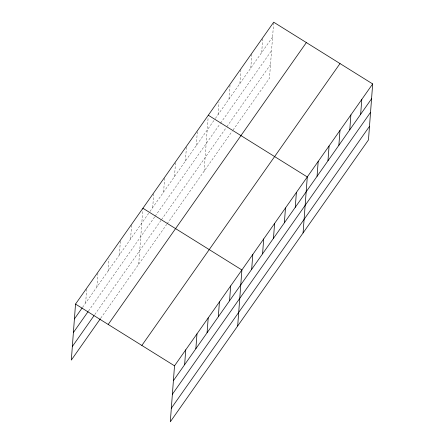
<?xml version="1.0" encoding="UTF-8"?>
<svg xmlns="http://www.w3.org/2000/svg" width="444" height="444" viewBox="0 0 444 444"><rect width="100%" height="100%" fill="white"/><g stroke="black" fill="none" stroke-linecap="round" stroke-linejoin="round"><path stroke-width="0.33" stroke-dasharray="2.22 1.67" d="M85.642 302.969L86.758 288.112M96.87 286.996L97.991 272.139M108.103 271.023L109.013 258.869M119.331 255.045L120.396 240.864M130.558 239.072L131.674 224.22M138.695 264.23L142.907 208.247M152.686 207.598L153.752 193.418M163.586 192.091L164.652 177.911M174.486 176.59L175.602 161.733M185.387 161.083L186.452 146.903M196.281 145.582L197.347 131.402M204.09 171.212L208.097 117.921M218.082 114.574L218.992 102.42M228.982 99.068L230.048 84.893M239.877 83.566L240.942 69.386M250.777 68.065L251.842 53.885M261.677 52.559L262.743 38.378M273.643 22.877L269.48 78.188L232.506 130.791M82.545 307.376L149.573 212.027M149.961 211.472L214.968 119.003M215.357 118.448L272.577 37.057M88.495 311.033L154.778 216.739M155.172 216.189L220.174 123.715M220.563 123.166L271.556 50.627M94.8 314.552L161.122 220.207M161.516 219.652L226.129 127.739M226.906 126.629L270.501 64.613M100.749 318.209L166.722 224.364M167.111 223.809L232.112 131.341"/><path stroke-width="0.67" d="M372.677 83.927L174.52 365.812L170.307 421.8L368.47 139.916L372.677 83.927L273.693 22.2L75.53 304.084L71.323 360.073L100.361 318.764M184.632 364.696L185.747 349.839M195.859 348.723L196.975 333.866M207.087 332.745L208.203 317.893M218.315 316.772L219.436 301.92M229.548 300.799L230.664 285.947M237.684 325.957L241.891 269.969L142.907 208.247M251.676 269.325L252.791 254.468M262.576 253.818L263.692 238.966M273.471 238.317L274.592 223.46M284.371 222.81L285.486 207.959M295.271 207.309L296.387 192.452M303.074 232.939L307.287 176.951L208.297 115.224M317.066 176.301L318.187 161.444M327.966 160.795L329.082 145.943M338.866 145.293L339.982 130.436M349.767 129.787L350.882 114.935M360.661 114.286L361.782 99.428M74.414 318.942L82.157 307.925M73.393 332.517L88.106 311.583M72.339 346.498L94.023 315.656M108.197 324.453L306.36 42.569M141.852 345.443L340.015 63.559M173.399 380.669L371.561 98.784M172.377 394.239L370.54 112.354M171.329 408.225L369.491 126.34M75.53 304.084L174.52 365.812"/></g></svg>
